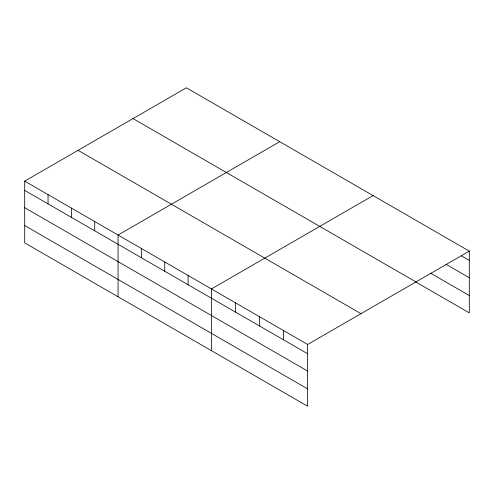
<?xml version="1.0" encoding="UTF-8"?>
<svg xmlns="http://www.w3.org/2000/svg" width="494" height="494" viewBox="0 0 494 494"><rect width="100%" height="100%" fill="white"/><g stroke="black" fill="none" stroke-linecap="round" stroke-linejoin="round"><path stroke-width="0.74" d="M24.7 181.131L307.626 344.472L307.626 406.21L24.7 242.863L24.7 181.131L186.374 87.79L469.3 251.137L469.3 312.869L415.855 282.018M279.74 141.692L118.066 235.033L118.066 296.771M373.106 195.599L211.432 288.934L211.432 350.672M307.626 344.472L469.3 251.137M461.285 255.775L469.3 260.4M445.921 264.216L469.3 277.714M430.552 273.188L469.3 295.554M133.022 118.591L415.948 281.938M78.052 150.324L360.978 313.671M24.7 190.394L307.626 353.741M24.7 207.708L307.626 371.056M24.7 225.548L307.626 388.895M283.581 330.591L283.581 339.86M259.529 316.703L259.529 325.972M235.484 302.822L235.484 312.091M188.091 275.461L188.091 284.729M164.749 261.987L164.749 271.255M141.407 248.507L141.407 257.775M94.725 221.559L94.725 230.822M71.383 208.079L71.383 217.348M48.041 194.605L48.041 203.874"/></g></svg>
